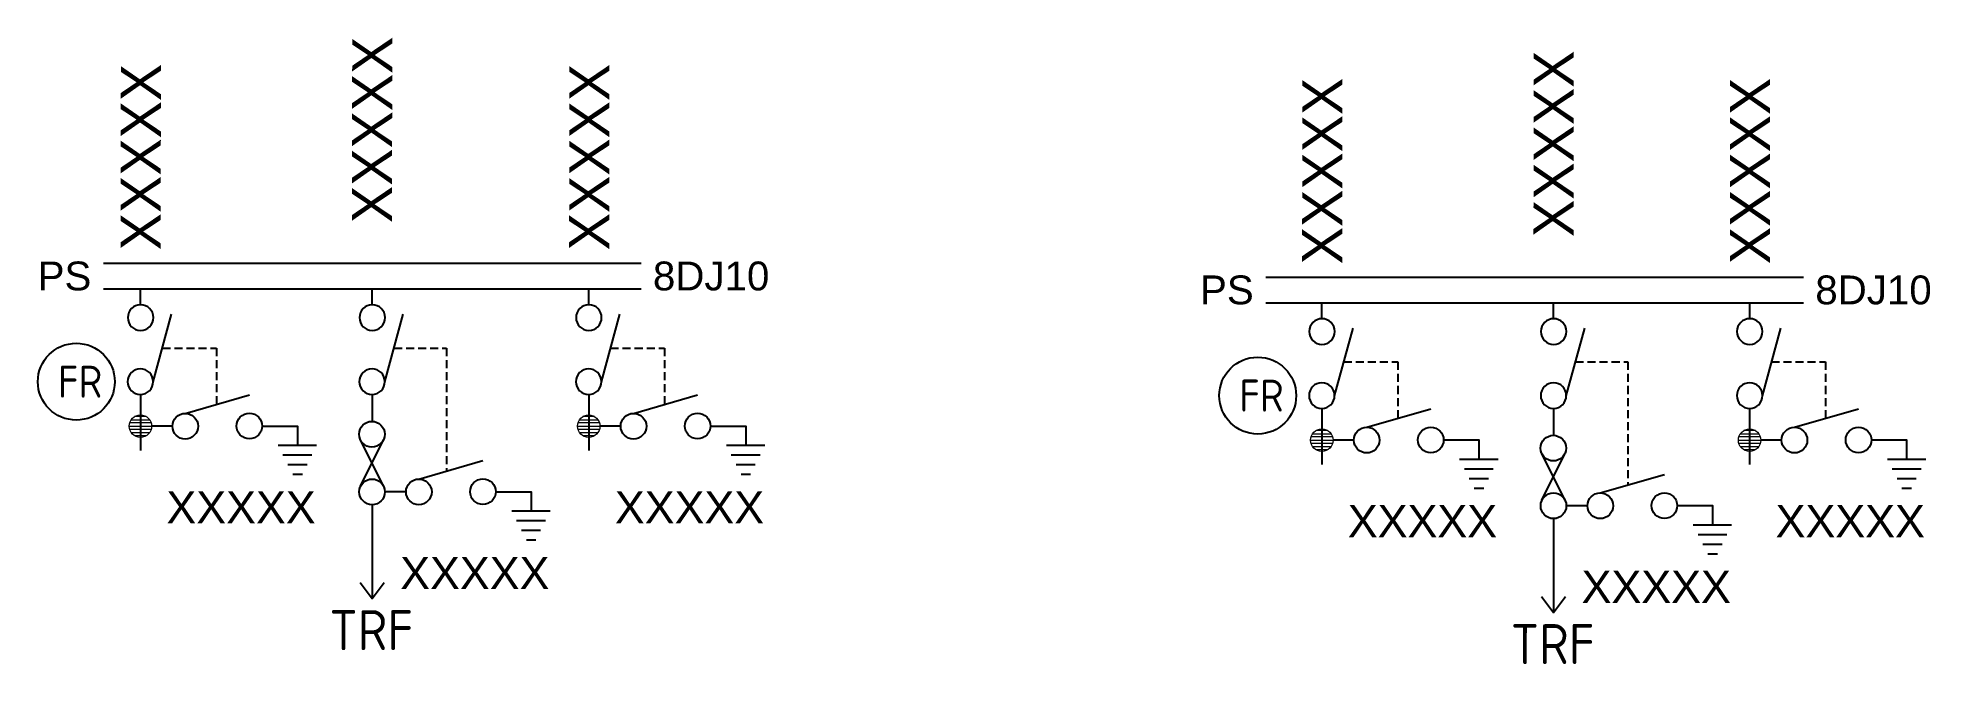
# Model space of a CAD drawing. Header units: metres. Extents: x -9154551 to -9154433, y 2785577 to 2785616.
import ezdxf
from ezdxf.enums import TextEntityAlignment as Align

# ---------------------------------------------------------------- set-up
doc = ezdxf.new("R2010")
doc.units = ezdxf.units.M
for name, pattern in [('A', [0]), ('CENTERX2', [4, 2.5, -0.5, 0.5, -0.5]), ('DASHED', [0.75, 0.5, -0.25])]:
    doc.linetypes.add(name, pattern=pattern)
doc.layers.get('0').update_dxf_attribs({"color": 6})
doc.layers.add('Equip_HV_NEW', color=2, linetype='Continuous')
doc.styles.add('ARIAL', font='arial.ttf', dxfattribs={"height": 2})
doc.styles.add('iecISOCP', font='isocp.shx')
doc.styles.add('IESYMBOL1', font='isocp.shx')
doc.styles.get("Standard").update_dxf_attribs({"font": 'arial.ttf'})
doc.styles.add('SWG_LABEL', font='arial.ttf')
doc.styles.add('SWITCH_LABEL', font='arial.ttf', dxfattribs={"height": 2.5})

# ---------------------------------------------------------------- blocks, each defined once
blk = doc.blocks.new('SWG_SIE_TRF_NOES_NEW')
for p, q in [((7.01, 0.8), (2.79, 1.95)), ((14.68, 0), (20.54, 0))]:
    blk.add_line(p, q)
at = {"linetype": 'DASHED'}
blk.add_lwpolyline([(4.9, 1.38), (4.9, 4.64), (12.61, 4.64)], dxfattribs=at)
for points in [[(2.2, 0.01), (1.2, 0.01)], [(19.54, -0.75), (20.54, 0), (19.54, 0.75)], [(7.8, 0), (9.45, 0)]]:
    blk.add_lwpolyline(points)
for points in [[(3, -0.79, 1), (3, 0.81, 1)], [(7, -0.8, 1), (7, 0.8, 1)]]:
    blk.add_lwpolyline(points, format="xyb", close=True)
at = {"flags": 1}
blk.add_attdef('Z', (0, 0), '', height=0.2, dxfattribs=at)
at = {"style": 'SWITCH_LABEL', "flags": 9}
blk.add_attdef('STREET_CODE', text='', height=0.2, dxfattribs=at).set_placement((0, -0.2), align=Align.MIDDLE_LEFT)
at = {"flags": 9}
for tag, p in [('ORIENTATION', (0, -0.4)), ('SUBURB', (0, -1)), ('STREETNAME', (0, -1.2)), ('PARENT', (0, -0.6)), ('USAGE', (0, -0.8)), ('LOCATION', (0, -1.4)), ('NOTES', (0, -1.6))]:
    blk.add_attdef(tag, text='', height=0.2, dxfattribs=at).set_placement(p, align=Align.MIDDLE_LEFT)
blk = doc.blocks.new('SWG_FUSE_NEW')
for points in [[(1.15, 0.72), (4.04, -0.71)], [(1.16, -0.72), (4.04, 0.73)]]:
    blk.add_lwpolyline(points)
for centre in [(0.8, 0), (4.4, 0.01)]:
    blk.add_circle(centre, 0.8)
blk = doc.blocks.new('SWG_SIE_TRF_NEW')
at = {"linetype": 'CENTERX2'}
blk.add_blockref('SWG_SIE_TRF_NOES_NEW', (0, 0), dxfattribs=at)
at = {"linetype": 'CENTERX2', "rotation": 180}
blk.add_blockref('SWG_FUSE_NEW', (14.68, 0), dxfattribs=at)
at = {"style": 'IESYMBOL1'}
blk.add_text('TRF', height=2.5, rotation=89.9826, dxfattribs=at).set_placement((22.51, -0.05), align=Align.MIDDLE_CENTER)
blk = doc.blocks.new('SWG_SIE_SU_NEW')
blk.add_line((5.81, 0.79), (1.59, 1.94))
at = {"linetype": 'A', "lineweight": 0}
for p, q in [((7.98, 0.35), (7.98, -0.37)), ((8.18, -0.58), (8.18, 0.56)), ((8.38, 0.66), (8.38, -0.68)), ((8.58, -0.71), (8.58, 0.69)), ((8.78, 0.66), (8.78, -0.68)), ((8.98, -0.59), (8.98, 0.56)), ((9.18, 0.35), (9.18, -0.38))]:
    blk.add_line(p, q, dxfattribs=at)
at = {"linetype": 'DASHED'}
blk.add_lwpolyline([(3.7, 1.36), (3.7, 4.73), (7.22, 4.73)], dxfattribs=at)
for points in [[(1, 0), (0, 0)], [(6.6, -0.01), (10.1, -0.01)]]:
    blk.add_lwpolyline(points)
for points in [[(1.8, -0.8, 1), (1.8, 0.8, 1)], [(5.8, -0.81, 1), (5.8, 0.79, 1)]]:
    blk.add_lwpolyline(points, format="xyb", close=True)
at = {"linetype": 'A', "lineweight": 0}
blk.add_circle((8.58, -0.01), 0.7, dxfattribs=at)
at = {"style": 'SWG_LABEL', "flags": 8}
blk.add_attdef('ASSET_NUM', text='', height=2.5, rotation=179.9544, dxfattribs=at).set_placement((-2.4, 0.01), align=Align.MIDDLE_LEFT)
at = {"flags": 1}
blk.add_attdef('Z', (0, 0), '', height=0.2, dxfattribs=at)
at = {"style": 'SWITCH_LABEL', "flags": 9}
blk.add_attdef('STREET_CODE', text='', height=0.2, dxfattribs=at).set_placement((0, 0), align=Align.MIDDLE_LEFT)
at = {"flags": 9}
for tag, p in [('ORIENTATION', (0, -0.2)), ('SUBURB', (0, -0.8)), ('STREETNAME', (0, -1)), ('PARENT', (0, -0.4)), ('USAGE', (0, -0.6)), ('LOCATION', (0, -1.2)), ('NOTES', (0, -1.4))]:
    blk.add_attdef(tag, text='', height=0.2, dxfattribs=at).set_placement(p, align=Align.MIDDLE_LEFT)
blk = doc.blocks.new('SWG_SIE_ES_NEW')
for p, q in [((-5.79, 0.78), (-1.79, 1.93)), ((0.01, -1.21), (2.41, -1.21)), ((0.31, -1.81), (2.11, -1.81)), ((0.61, -2.41), (1.81, -2.41)), ((0.92, -3.01), (1.52, -3.01))]:
    blk.add_line(p, q)
for points in [[(-5.79, -0.82, -1), (-5.79, 0.78, -1)], [(-1.79, -0.81, -1), (-1.79, 0.79, -1)]]:
    blk.add_lwpolyline(points, format="xyb", close=True)
for points in [[(-6.59, -0.02), (-7.89, -0.02)], [(-0.99, -0.01), (1.21, -0.01), (1.21, -1.21)]]:
    blk.add_lwpolyline(points)
at = {"flags": 1}
blk.add_attdef('Z', (0, 0), '', height=0.2, dxfattribs=at)
at = {"style": 'SWITCH_LABEL', "flags": 9}
blk.add_attdef('STREET_CODE', text='', height=0.2, dxfattribs=at).set_placement((0, -0.2), align=Align.MIDDLE_LEFT)
at = {"flags": 9}
for tag, p in [('ORIENTATION', (0, -0.4)), ('SUBURB', (0, -1)), ('STREETNAME', (0, -1.2)), ('PARENT', (0, -0.6)), ('USAGE', (0, -0.8)), ('LOCATION', (0, -1.4)), ('NOTES', (0, -1.6))]:
    blk.add_attdef(tag, text='', height=0.2, dxfattribs=at).set_placement(p, align=Align.MIDDLE_LEFT)
at = {"style": 'ARIAL', "flags": 8}
blk.add_attdef('ASSET_NUM', text='', height=2, dxfattribs=at).set_placement((14.3, -5.09), align=Align.MIDDLE_RIGHT)
blk = doc.blocks.new('FAULT_INDIC_SE')
blk.add_circle((0, 0), 2.4)
at = {"insert": (-1.15, 1), "char_height": 2, "width": 2.7042, "attachment_point": 1, "style": 'iecISOCP'}
blk.add_mtext('FR', dxfattribs=at)
blk = doc.blocks.new('*U19')
for p, q in [((-1.6, 0), (-1.6, 33.55)), ((0, 0), (0, 33.55))]:
    blk.add_line(p, q)
at = {"style": 'ARIAL'}
blk.add_attdef('SWG_TYPE', text='', height=1.8, rotation=90, dxfattribs=at).set_placement((-0.8, 34.29), align=Align.MIDDLE_LEFT)
blk.add_attdef('SUB_TYPE', text='', height=1.8, rotation=90, dxfattribs=at).set_placement((-0.8, -0.76), align=Align.MIDDLE_RIGHT)
blk = doc.blocks.new('8DJ10_2_Feeder')
at = {"layer": 'Equip_HV_NEW', "linetype": 'CENTERX2'}
ref = blk.add_blockref('SWG_SIE_TRF_NEW', (18.08, 1.2), dxfattribs=dict(at, rotation=270))
ref.add_attrib('ASSET_NUM', 'XXXXX', dxfattribs={"layer": '0', "height": 2.5, "rotation": 89.9544, "style": 'SWG_LABEL'}).set_placement((18.08, 4.1), align=Align.MIDDLE_LEFT)
at = {"layer": 'Equip_HV_NEW'}
ref = blk.add_blockref('SWG_SIE_SU_NEW', (3.63, 0), dxfattribs=dict(at, rotation=270))
ref.add_attrib('ASSET_NUM', 'XXXXX', dxfattribs={"layer": '0', "height": 2.5, "rotation": 89.9544, "style": 'SWG_LABEL'}).set_placement((3.64, 2.4), align=Align.MIDDLE_LEFT)
ref = blk.add_blockref('SWG_SIE_SU_NEW', (30.33, 0), dxfattribs=dict(at, rotation=270))
ref.add_attrib('ASSET_NUM', 'XXXXX', dxfattribs={"layer": '0', "height": 2.5, "rotation": 89.9544, "style": 'SWG_LABEL'}).set_placement((30.34, 2.4), align=Align.MIDDLE_LEFT)
at = {"layer": 'Equip_HV_NEW', "linetype": 'CENTERX2', "rotation": 270}
blk.add_blockref('*U19', (0.13, 0), dxfattribs=at).add_auto_attribs({'SUB_TYPE': 'PS', 'SWG_TYPE': '8DJ10'})
at = {"layer": 'Equip_HV_NEW', "linetype": 'CENTERX2'}
blk.add_blockref('FAULT_INDIC_SE', (-0.38, -5.8), dxfattribs=at)
at = {"layer": 'Equip_HV_NEW'}
ref = blk.add_blockref('SWG_SIE_ES_NEW', (12.21, -8.56), dxfattribs=at)
ref.add_attrib('ASSET_NUM', 'XXXXX', dxfattribs={"layer": '0', "height": 2, "style": 'ARIAL'}).set_placement((14.56, -13.64), align=Align.MIDDLE_RIGHT)
ref = blk.add_blockref('SWG_SIE_ES_NEW', (38.91, -8.56), dxfattribs=at)
ref.add_attrib('ASSET_NUM', 'XXXXX', dxfattribs={"layer": '0', "height": 2, "style": 'ARIAL'}).set_placement((41.26, -13.64), align=Align.MIDDLE_RIGHT)
ref = blk.add_blockref('SWG_SIE_ES_NEW', (26.79, -12.66), dxfattribs=at)
ref.add_attrib('ASSET_NUM', 'XXXXX', dxfattribs={"layer": '0', "height": 2, "style": 'ARIAL'}).set_placement((29.15, -17.74), align=Align.MIDDLE_RIGHT)

msp = doc.modelspace()

# ---------------------------------------------------------------- block references
at = {"linetype": 'CENTERX2'}
msp.add_blockref('8DJ10_2_Feeder', (-9154474.4, 2785599.22), dxfattribs=at)
at = {"layer": 'Equip_HV_NEW', "linetype": 'CENTERX2'}
ref = msp.add_blockref('SWG_SIE_TRF_NEW', (-9154530.06, 2785601.29), dxfattribs=dict(at, rotation=270))
ref.add_attrib('ASSET_NUM', 'XXXXX', dxfattribs={"layer": '0', "height": 2.5, "rotation": 89.9544, "style": 'SWG_LABEL'}).set_placement((-9154530.06, 2785604.19), align=Align.MIDDLE_LEFT)
at = {"layer": 'Equip_HV_NEW'}
ref = msp.add_blockref('SWG_SIE_SU_NEW', (-9154544.51, 2785600.09), dxfattribs=dict(at, rotation=270))
ref.add_attrib('ASSET_NUM', 'XXXXX', dxfattribs={"layer": '0', "height": 2.5, "rotation": 89.9544, "style": 'SWG_LABEL'}).set_placement((-9154544.5, 2785602.49), align=Align.MIDDLE_LEFT)
ref = msp.add_blockref('SWG_SIE_SU_NEW', (-9154516.53, 2785600.09), dxfattribs=dict(at, rotation=270))
ref.add_attrib('ASSET_NUM', 'XXXXX', dxfattribs={"layer": '0', "height": 2.5, "rotation": 89.9544, "style": 'SWG_LABEL'}).set_placement((-9154516.51, 2785602.49), align=Align.MIDDLE_LEFT)
at = {"layer": 'Equip_HV_NEW', "linetype": 'CENTERX2', "rotation": 270}
msp.add_blockref('*U19', (-9154546.82, 2785600.09), dxfattribs=at).add_auto_attribs({'SUB_TYPE': 'PS', 'SWG_TYPE': '8DJ10'})
at = {"layer": 'Equip_HV_NEW', "linetype": 'CENTERX2'}
msp.add_blockref('FAULT_INDIC_SE', (-9154548.52, 2785594.29), dxfattribs=at)
at = {"layer": 'Equip_HV_NEW'}
ref = msp.add_blockref('SWG_SIE_ES_NEW', (-9154535.93, 2785591.53), dxfattribs=at)
ref.add_attrib('ASSET_NUM', 'XXXXX', dxfattribs={"layer": '0', "height": 2, "style": 'ARIAL'}).set_placement((-9154533.58, 2785586.44), align=Align.MIDDLE_RIGHT)
ref = msp.add_blockref('SWG_SIE_ES_NEW', (-9154507.95, 2785591.53), dxfattribs=at)
ref.add_attrib('ASSET_NUM', 'XXXXX', dxfattribs={"layer": '0', "height": 2, "style": 'ARIAL'}).set_placement((-9154505.59, 2785586.44), align=Align.MIDDLE_RIGHT)
ref = msp.add_blockref('SWG_SIE_ES_NEW', (-9154521.35, 2785587.43), dxfattribs=at)
ref.add_attrib('ASSET_NUM', 'XXXXX', dxfattribs={"layer": '0', "height": 2, "style": 'ARIAL'}).set_placement((-9154518.99, 2785582.34), align=Align.MIDDLE_RIGHT)

doc.saveas('drawing.dxf')
